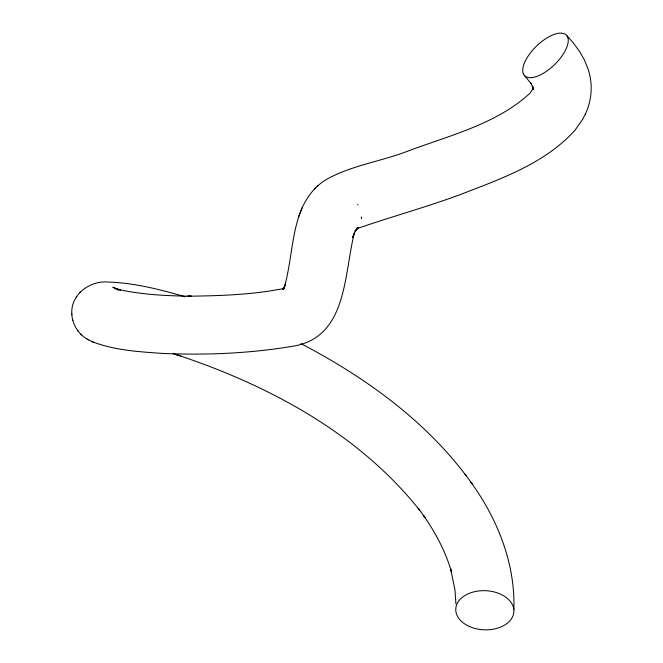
<?xml version="1.0" encoding="UTF-8"?>
<svg xmlns="http://www.w3.org/2000/svg" width="663" height="663" viewBox="0 0 663 663"><rect width="100%" height="100%" fill="white"/><g stroke="black" fill="none" stroke-linecap="round" stroke-linejoin="round"><path stroke-width="0.99" d="M513.85 609.695C515.507 563.542 497.349 518.574 470.523 481.703M71.886 314.635C70.005 294.587 90.185 280.043 108.873 282.09C134.904 282.993 160.322 289.59 185.209 296.784M524.4 75.441L531.138 83.654L530.425 82.66L533.359 88.428L532.538 86.041L533.052 89.613L533.085 87.765L532.745 89.397L533.085 88.328L530.417 92.82C497.051 123.815 450.707 135.128 408.996 150.675C381.498 161.499 350.992 165.269 325.218 180.121C289.06 203.814 295.242 252.33 283.814 288.745L285.562 284.203L283.142 289.143L284.154 288.132L282.894 289.341M298.333 217.481L302.187 207.486M585.388 114.003C592.018 100.014 593.029 83.513 588.023 68.853L584.194 59.554L579.396 51.225L572.849 42.366L566.6 35.379A29.097 12.937 -44.1 0 0 527.557 56.985A29.097 12.937 -44.1 0 0 542.334 73.866A29.097 12.937 -44.1 0 0 566.6 35.379M283.176 289.076L284.22 288.388C252.603 294.786 219.917 295.847 187.687 296.204L191.566 296.228C166.198 295.847 140.564 294.72 115.785 288.836L120.409 290.021M92.223 341.677C114.434 350.329 138.724 351.746 162.286 353.404C206.641 355.318 251.343 353.429 295.126 345.837C347.611 335.611 343.923 273.363 354.398 232.953L352.633 237.545L354.846 232.091L357.581 227.542L354.962 231.18L358.675 227.79L357.689 228.379C392.405 216.37 427.983 206.682 462.434 193.762C502.554 178.19 545.748 162.924 575.186 129.989L582.562 119.415M582.454 119.622L585.504 113.771M79.759 292.574L80.182 292.043M76.286 297.007L76.726 296.477M283.225 288.993L284.709 287.27L282.736 289.598L283.416 288.836L283.018 289.151M282.761 289.383L283.54 288.753L283.159 289.035M314.693 188.856L315.431 188.135M317.179 186.444L317.867 185.781M120.401 289.996L112.801 287.245L118.569 290.096M173.035 353.628L180.295 355.865L176.549 354.68C268.482 385.145 358.758 433.428 419.82 510.435L418.287 508.339L424.983 517.488L423.35 515.259C435.558 532.613 445.627 551.657 451.528 572.103L450.575 568.506L454.951 589.772L455.912 603.844M71.803 314.013C72.292 324.82 78.93 335.014 88.585 339.854M87.01 339.091L93.765 342.431M300.994 343.625C366.622 378.034 428.903 422.878 472.155 483.932M117.044 289.184L118.014 289.83M77.414 330.273L78.01 330.953M80.919 334.26L81.499 334.931M464.531 473.515L466.064 475.62M523.712 74.48L523.298 73.601M357.722 204.237L358.012 204.85M72.681 319.815L72.764 320.428M361.327 216.983L361.352 217.514M361.368 218.044L361.376 218.558M469.363 626.469A29.097 19.575 2.5 0 0 513.891 611.692A29.097 19.575 2.5 0 0 471.219 592.623A29.097 19.575 2.5 0 0 469.363 626.469"/></g></svg>
